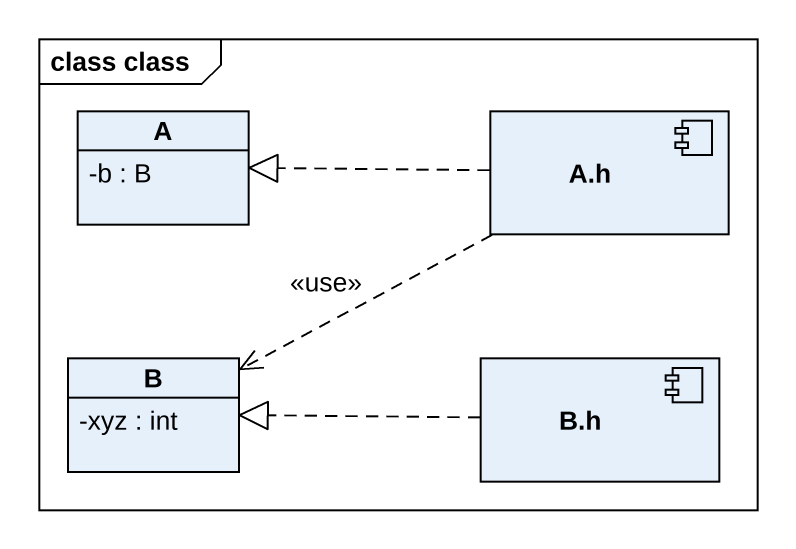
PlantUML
@startuml
mainframe class class
allowmixing
hide circle
hide empty members
skinparam classAttributeIconSize 0
class A {
  -b : B
}
component "A.h" as A_h
class B {
  -xyz : int
}
component "B.h" as B_h
A_h .left.|> A
A_h .left.> B : <<use>>
B_h .left.|> B
@enduml
